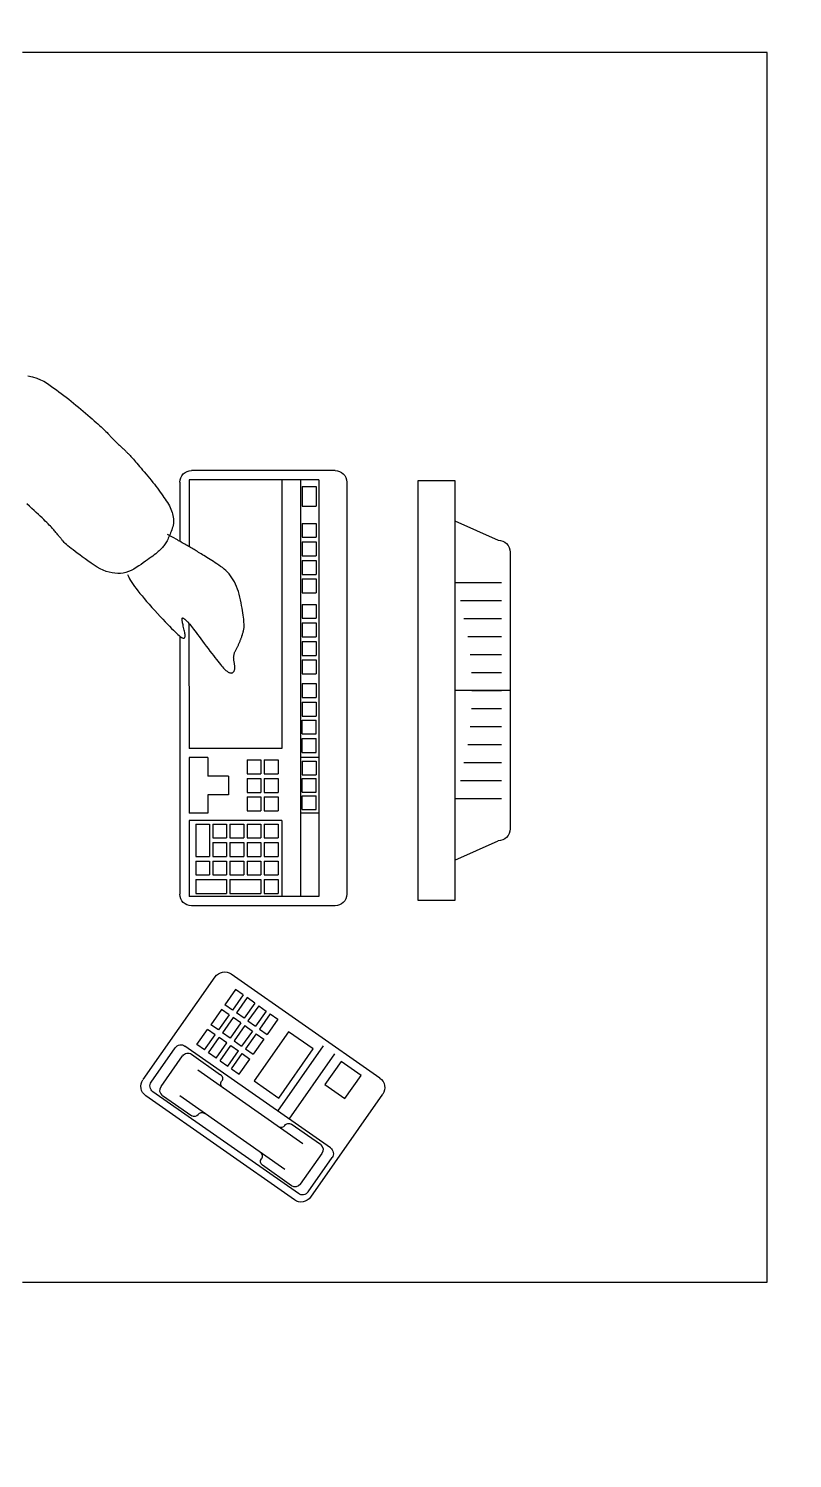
# Model space of a CAD drawing. Header units: metres. Extents: x -598 to 357, y -242 to 574.
# Drawn here: x -314.846 to -314.025, y 411.889 to 413.426 of the extents above; entities that cross this region are included whole.
import ezdxf

# ---------------------------------------------------------------- set-up
doc = ezdxf.new("R2010")
doc.units = ezdxf.units.M
doc.layers.add('Muro Mamspoteria', color=5, linetype='Continuous', lineweight=9)
doc.layers.add('xref_Nivel PB$0$M-muebles', color=1, linetype='Continuous')

# ---------------------------------------------------------------- blocks, each defined once
blk = doc.blocks.new('xref_Nivel PB$0$xref_Nivel PB$0$XREF-NIVEL 3$0$2222')
at = {"layer": 'xref_Nivel PB$0$M-muebles', "linetype": 'Continuous'}
for p, q in [((-2032.6503, -1967.7944), (-2031.3282, -1967.7944)), ((-2032.6503, -1968.5949), (-2032.6503, -1967.7944)), ((-2031.3282, -1967.7944), (-2031.3282, -1968.5949)), ((-2032.1966, -1968.1303), (-2032.1758, -1968.0837)), ((-2031.8653, -1968.0708), (-2032.1629, -1968.0708)), ((-2032.1303, -1968.1298), (-2032.1303, -1968.0799)), ((-2032.1109, -1968.1242), (-2032.1109, -1968.0799)), ((-2032.0916, -1968.1206), (-2032.0915, -1968.0799)), ((-2032.0722, -1968.1163), (-2032.0722, -1968.0799)), ((-2032.0528, -1968.1138), (-2032.0528, -1968.0799)), ((-2032.0335, -1968.1123), (-2032.0335, -1968.0799)), ((-2032.0141, -1968.1119), (-2032.0141, -1968.0799)), ((-2031.9948, -1968.1124), (-2031.9947, -1968.0799)), ((-2031.9754, -1968.1138), (-2031.9754, -1968.0799)), ((-2031.956, -1968.1163), (-2031.956, -1968.0799)), ((-2031.9367, -1968.1206), (-2031.9367, -1968.0799)), ((-2031.9173, -1968.1242), (-2031.9173, -1968.0799)), ((-2031.8979, -1968.1298), (-2031.8979, -1968.0799)), ((-2031.8316, -1968.1303), (-2031.8524, -1968.0837)), ((-2032.5589, -1968.2851), (-2032.4483, -1968.2077)), ((-2032.4309, -1968.2107), (-2032.319, -1968.3705)), ((-2032.4529, -1968.2484), (-2032.4281, -1968.231)), ((-2032.4281, -1968.231), (-2032.413, -1968.2525)), ((-2032.4378, -1968.2699), (-2032.4529, -1968.2484)), ((-2032.413, -1968.2525), (-2032.4378, -1968.2699)), ((-2031.79, -1968.2464), (-2032.2332, -1968.2464)), ((-2032.5533, -1968.2879), (-2032.5164, -1968.2621)), ((-2032.506, -1968.2639), (-2032.3965, -1968.4202)), ((-2032.475, -1968.3082), (-2032.4048, -1968.259)), ((-2032.2457, -1968.2588), (-2032.2457, -1968.4132)), ((-2031.7776, -1968.2588), (-2031.7776, -1968.4132)), ((-2032.545, -1968.2962), (-2032.5119, -1968.2729)), ((-2032.5024, -1968.2746), (-2032.4805, -1968.3059)), ((-2032.4664, -1968.3204), (-2032.3962, -1968.2713)), ((-2032.4524, -1968.3195), (-2032.3995, -1968.2824)), ((-2032.3995, -1968.2824), (-2032.381, -1968.3089)), ((-2031.7875, -1968.2763), (-2032.2357, -1968.2763)), ((-2032.2357, -1968.2763), (-2032.2357, -1968.4157)), ((-2032.1461, -1968.2763), (-2032.1461, -1968.2962)), ((-2032.1422, -1968.2943), (-2032.1422, -1968.2793)), ((-2032.1422, -1968.2793), (-2032.1273, -1968.2793)), ((-2032.1273, -1968.2943), (-2032.1273, -1968.2793)), ((-2032.1235, -1968.2943), (-2032.1235, -1968.2793)), ((-2032.1235, -1968.2793), (-2032.1086, -1968.2793)), ((-2032.1086, -1968.2943), (-2032.1086, -1968.2793)), ((-2032.1049, -1968.2943), (-2032.1049, -1968.2793)), ((-2032.09, -1968.2793), (-2032.1049, -1968.2793)), ((-2032.09, -1968.2943), (-2032.09, -1968.2793)), ((-2032.0863, -1968.2763), (-2032.0863, -1968.2962)), ((-2032.0807, -1968.2793), (-2032.0658, -1968.2793)), ((-2032.0807, -1968.2943), (-2032.0807, -1968.2793)), ((-2032.0658, -1968.2943), (-2032.0658, -1968.2793)), ((-2032.0608, -1968.2793), (-2032.0459, -1968.2793)), ((-2032.0608, -1968.2943), (-2032.0608, -1968.2793)), ((-2032.0459, -1968.2943), (-2032.0459, -1968.2793)), ((-2032.0266, -1968.2793), (-2032.0416, -1968.2793)), ((-2032.0416, -1968.2943), (-2032.0416, -1968.2793)), ((-2032.0266, -1968.2943), (-2032.0266, -1968.2793)), ((-2032.0067, -1968.2793), (-2032.0216, -1968.2793)), ((-2032.0216, -1968.2943), (-2032.0216, -1968.2793)), ((-2032.0067, -1968.2943), (-2032.0067, -1968.2793)), ((-2031.9813, -1968.2793), (-2031.9963, -1968.2793)), ((-2031.9963, -1968.2943), (-2031.9963, -1968.2793)), ((-2031.9813, -1968.2943), (-2031.9813, -1968.2793)), ((-2031.9614, -1968.2793), (-2031.9763, -1968.2793)), ((-2031.9763, -1968.2943), (-2031.9763, -1968.2793)), ((-2031.9614, -1968.2943), (-2031.9614, -1968.2793)), ((-2031.9415, -1968.2793), (-2031.9564, -1968.2793)), ((-2031.9564, -1968.2943), (-2031.9564, -1968.2793)), ((-2031.9415, -1968.2943), (-2031.9415, -1968.2793)), ((-2031.9216, -1968.2793), (-2031.9365, -1968.2793)), ((-2031.9365, -1968.2943), (-2031.9365, -1968.2793)), ((-2031.9216, -1968.2943), (-2031.9216, -1968.2793)), ((-2031.8942, -1968.2793), (-2031.9091, -1968.2793)), ((-2031.9091, -1968.2943), (-2031.9091, -1968.2793)), ((-2031.8942, -1968.2943), (-2031.8942, -1968.2793)), ((-2031.8742, -1968.2793), (-2031.8892, -1968.2793)), ((-2031.8892, -1968.2943), (-2031.8892, -1968.2793)), ((-2031.8742, -1968.2943), (-2031.8742, -1968.2793)), ((-2031.8543, -1968.2793), (-2031.8693, -1968.2793)), ((-2031.8693, -1968.2943), (-2031.8693, -1968.2793)), ((-2031.8543, -1968.2943), (-2031.8543, -1968.2793)), ((-2031.8344, -1968.2793), (-2031.8493, -1968.2793)), ((-2031.8493, -1968.2943), (-2031.8493, -1968.2793)), ((-2031.8344, -1968.2943), (-2031.8344, -1968.2793)), ((-2031.816, -1968.2943), (-2031.816, -1968.2793)), ((-2031.7946, -1968.2793), (-2031.816, -1968.2793)), ((-2031.7946, -1968.2943), (-2031.7946, -1968.2793)), ((-2031.7875, -1968.2763), (-2031.7875, -1968.4157)), ((-2032.5551, -1968.2983), (-2032.4456, -1968.4546)), ((-2032.5016, -1968.2935), (-2032.4224, -1968.4065)), ((-2031.7875, -1968.2962), (-2032.2357, -1968.2962)), ((-2032.1422, -1968.2943), (-2032.1273, -1968.2943)), ((-2032.1235, -1968.2943), (-2032.1086, -1968.2943)), ((-2032.09, -1968.2943), (-2032.1049, -1968.2943)), ((-2032.0807, -1968.2943), (-2032.0658, -1968.2943)), ((-2032.0608, -1968.2943), (-2032.0459, -1968.2943)), ((-2032.0266, -1968.2943), (-2032.0416, -1968.2943)), ((-2032.0067, -1968.2943), (-2032.0216, -1968.2943)), ((-2031.9813, -1968.2943), (-2031.9963, -1968.2943)), ((-2031.9614, -1968.2943), (-2031.9763, -1968.2943)), ((-2031.9415, -1968.2943), (-2031.9564, -1968.2943)), ((-2031.9216, -1968.2943), (-2031.9365, -1968.2943)), ((-2031.8942, -1968.2943), (-2031.9091, -1968.2943)), ((-2031.8742, -1968.2943), (-2031.8892, -1968.2943)), ((-2031.8543, -1968.2943), (-2031.8693, -1968.2943)), ((-2031.8344, -1968.2943), (-2031.8493, -1968.2943)), ((-2031.7946, -1968.2943), (-2031.816, -1968.2943)), ((-2032.5619, -1968.3025), (-2032.4501, -1968.4623)), ((-2032.5467, -1968.3056), (-2032.5247, -1968.3369)), ((-2032.5292, -1968.3128), (-2032.45, -1968.4259)), ((-2032.4817, -1968.3129), (-2032.4818, -1968.313)), ((-2032.381, -1968.3089), (-2032.4339, -1968.3459)), ((-2032.154, -1968.3161), (-2032.2357, -1968.3161)), ((-2032.154, -1968.3161), (-2032.154, -1968.4157)), ((-2031.7875, -1968.3161), (-2032.0764, -1968.3161)), ((-2032.0764, -1968.3161), (-2032.0764, -1968.4157)), ((-2032.4339, -1968.3459), (-2032.4524, -1968.3195)), ((-2032.3676, -1968.3204), (-2032.3839, -1968.3319)), ((-2032.3618, -1968.3286), (-2032.3782, -1968.3401)), ((-2032.3618, -1968.3286), (-2032.3676, -1968.3204)), ((-2032.2175, -1968.3202), (-2032.2324, -1968.3202)), ((-2032.2324, -1968.3352), (-2032.2324, -1968.3202)), ((-2032.2175, -1968.3352), (-2032.2175, -1968.3202)), ((-2032.1976, -1968.3202), (-2032.2125, -1968.3202)), ((-2032.2125, -1968.3352), (-2032.2125, -1968.3202)), ((-2032.1976, -1968.3352), (-2032.1976, -1968.3202)), ((-2032.1776, -1968.3202), (-2032.1926, -1968.3202)), ((-2032.1926, -1968.3352), (-2032.1926, -1968.3202)), ((-2032.1776, -1968.3352), (-2032.1776, -1968.3202)), ((-2032.1577, -1968.3202), (-2032.1727, -1968.3202)), ((-2032.1727, -1968.3352), (-2032.1727, -1968.3202)), ((-2032.1577, -1968.3352), (-2032.1577, -1968.3202)), ((-2032.1286, -1968.3202), (-2032.1436, -1968.3202)), ((-2032.1436, -1968.3352), (-2032.1436, -1968.3202)), ((-2032.1286, -1968.3352), (-2032.1286, -1968.3202)), ((-2032.1237, -1968.3352), (-2032.1237, -1968.3202)), ((-2032.1087, -1968.3202), (-2032.1237, -1968.3202)), ((-2032.1087, -1968.3352), (-2032.1087, -1968.3202)), ((-2032.1037, -1968.3352), (-2032.1037, -1968.3202)), ((-2032.0888, -1968.3202), (-2032.1037, -1968.3202)), ((-2032.0888, -1968.3352), (-2032.0888, -1968.3202)), ((-2032.5178, -1968.3381), (-2032.5177, -1968.338)), ((-2032.389, -1968.3354), (-2032.4053, -1968.3469)), ((-2032.3996, -1968.3551), (-2032.4053, -1968.3469)), ((-2032.3832, -1968.3436), (-2032.3996, -1968.3551)), ((-2032.3832, -1968.3436), (-2032.389, -1968.3354)), ((-2032.3782, -1968.3401), (-2032.3839, -1968.3319)), ((-2032.3589, -1968.3328), (-2032.3752, -1968.3443)), ((-2032.3695, -1968.3525), (-2032.3752, -1968.3443)), ((-2032.3531, -1968.341), (-2032.3695, -1968.3525)), ((-2032.3502, -1968.3453), (-2032.3665, -1968.3567)), ((-2032.3531, -1968.341), (-2032.3589, -1968.3328)), ((-2032.3502, -1968.3453), (-2032.3444, -1968.3534)), ((-2032.2175, -1968.3352), (-2032.2324, -1968.3352)), ((-2032.2175, -1968.3386), (-2032.2324, -1968.3386)), ((-2032.2324, -1968.3719), (-2032.2324, -1968.3386)), ((-2032.2175, -1968.3719), (-2032.2175, -1968.3386)), ((-2032.1976, -1968.3352), (-2032.2125, -1968.3352)), ((-2032.2125, -1968.3535), (-2032.2125, -1968.3386)), ((-2032.1976, -1968.3386), (-2032.2125, -1968.3386)), ((-2032.1976, -1968.3535), (-2032.1976, -1968.3386)), ((-2032.1776, -1968.3352), (-2032.1926, -1968.3352)), ((-2032.1926, -1968.3535), (-2032.1926, -1968.3386)), ((-2032.1776, -1968.3386), (-2032.1926, -1968.3386)), ((-2032.1776, -1968.3535), (-2032.1776, -1968.3386)), ((-2032.1577, -1968.3352), (-2032.1727, -1968.3352)), ((-2032.1727, -1968.3535), (-2032.1727, -1968.3386)), ((-2032.1577, -1968.3386), (-2032.1727, -1968.3386)), ((-2032.1577, -1968.3535), (-2032.1577, -1968.3386)), ((-2032.1286, -1968.3352), (-2032.1436, -1968.3352)), ((-2032.1286, -1968.3386), (-2032.1436, -1968.3386)), ((-2032.1436, -1968.3535), (-2032.1436, -1968.3386)), ((-2032.1286, -1968.3535), (-2032.1286, -1968.3386)), ((-2032.1087, -1968.3352), (-2032.1237, -1968.3352)), ((-2032.1237, -1968.3535), (-2032.1237, -1968.3386)), ((-2032.1087, -1968.3386), (-2032.1237, -1968.3386)), ((-2032.1087, -1968.3535), (-2032.1087, -1968.3386)), ((-2032.0888, -1968.3352), (-2032.1037, -1968.3352)), ((-2032.0888, -1968.3386), (-2032.1037, -1968.3386)), ((-2032.1037, -1968.3535), (-2032.1037, -1968.3386)), ((-2032.0888, -1968.3535), (-2032.0888, -1968.3386)), ((-2032.4268, -1968.3619), (-2032.4104, -1968.3504)), ((-2032.421, -1968.3701), (-2032.4268, -1968.3619)), ((-2032.421, -1968.3701), (-2032.4046, -1968.3586)), ((-2032.4046, -1968.3586), (-2032.4104, -1968.3504)), ((-2032.3803, -1968.3478), (-2032.3966, -1968.3593)), ((-2032.3909, -1968.3675), (-2032.3966, -1968.3593)), ((-2032.3745, -1968.356), (-2032.3909, -1968.3675)), ((-2032.3716, -1968.3603), (-2032.3879, -1968.3717)), ((-2032.3745, -1968.356), (-2032.3803, -1968.3478)), ((-2032.3716, -1968.3603), (-2032.3658, -1968.3684)), ((-2032.3665, -1968.3567), (-2032.3608, -1968.3649)), ((-2032.3444, -1968.3534), (-2032.3608, -1968.3649)), ((-2032.3415, -1968.3577), (-2032.3578, -1968.3692)), ((-2032.3415, -1968.3577), (-2032.3357, -1968.3659)), ((-2032.1976, -1968.3535), (-2032.2125, -1968.3535)), ((-2032.1976, -1968.357), (-2032.2125, -1968.357)), ((-2032.2125, -1968.3719), (-2032.2125, -1968.357)), ((-2032.1976, -1968.3719), (-2032.1976, -1968.357)), ((-2032.1776, -1968.3535), (-2032.1926, -1968.3535)), ((-2032.1776, -1968.357), (-2032.1926, -1968.357)), ((-2032.1926, -1968.3719), (-2032.1926, -1968.357)), ((-2032.1776, -1968.3719), (-2032.1776, -1968.357)), ((-2032.1577, -1968.3535), (-2032.1727, -1968.3535)), ((-2032.1577, -1968.357), (-2032.1727, -1968.357)), ((-2032.1727, -1968.3719), (-2032.1727, -1968.357)), ((-2032.1577, -1968.3719), (-2032.1577, -1968.357)), ((-2032.1286, -1968.3535), (-2032.1436, -1968.3535)), ((-2032.1087, -1968.3535), (-2032.1237, -1968.3535)), ((-2032.0888, -1968.3535), (-2032.1037, -1968.3535)), ((-2031.9646, -1968.3625), (-2031.9639, -1968.3622)), ((-2031.9639, -1968.3622), (-2031.9633, -1968.3619)), ((-2031.9633, -1968.3619), (-2031.9626, -1968.3616)), ((-2031.9626, -1968.3616), (-2031.9619, -1968.3613)), ((-2031.9619, -1968.3613), (-2031.9612, -1968.361)), ((-2031.9612, -1968.361), (-2031.9605, -1968.3608)), ((-2031.9605, -1968.3608), (-2031.9598, -1968.3605)), ((-2031.9598, -1968.3605), (-2031.9591, -1968.3602)), ((-2031.9591, -1968.3602), (-2031.9584, -1968.36)), ((-2031.9584, -1968.36), (-2031.9577, -1968.3597)), ((-2031.9577, -1968.3597), (-2031.957, -1968.3595)), ((-2031.957, -1968.3595), (-2031.9563, -1968.3592)), ((-2031.9563, -1968.3592), (-2031.9555, -1968.359)), ((-2031.9555, -1968.359), (-2031.9548, -1968.3587)), ((-2031.9548, -1968.3587), (-2031.954, -1968.3585)), ((-2031.954, -1968.3585), (-2031.9533, -1968.3583)), ((-2031.9533, -1968.3583), (-2031.9525, -1968.358)), ((-2031.9525, -1968.358), (-2031.9517, -1968.3578)), ((-2031.9517, -1968.3578), (-2031.9509, -1968.3576)), ((-2031.9509, -1968.3576), (-2031.9501, -1968.3574)), ((-2031.9501, -1968.3574), (-2031.9493, -1968.3572)), ((-2031.9493, -1968.3572), (-2031.9485, -1968.357)), ((-2031.9485, -1968.357), (-2031.9476, -1968.3568)), ((-2031.9476, -1968.3568), (-2031.9466, -1968.3567)), ((-2031.9466, -1968.3567), (-2031.9454, -1968.3567)), ((-2031.9454, -1968.3567), (-2031.9441, -1968.3566)), ((-2031.9441, -1968.3566), (-2031.9426, -1968.3567)), ((-2031.9426, -1968.3567), (-2031.941, -1968.3568)), ((-2031.941, -1968.3568), (-2031.9392, -1968.3569)), ((-2031.9392, -1968.3569), (-2031.9373, -1968.3571)), ((-2031.9373, -1968.3571), (-2031.9353, -1968.3574)), ((-2031.9353, -1968.3574), (-2031.9331, -1968.3576)), ((-2031.9331, -1968.3576), (-2031.9307, -1968.358)), ((-2031.9307, -1968.358), (-2031.9282, -1968.3584)), ((-2031.9282, -1968.3584), (-2031.9256, -1968.3589)), ((-2031.9256, -1968.3589), (-2031.9228, -1968.3594)), ((-2031.9228, -1968.3594), (-2031.9198, -1968.3599)), ((-2031.9198, -1968.3599), (-2031.9167, -1968.3605)), ((-2031.9167, -1968.3605), (-2031.9136, -1968.3612)), ((-2031.9136, -1968.3612), (-2031.9106, -1968.362)), ((-2031.9106, -1968.362), (-2031.9078, -1968.3628)), ((-2032.4181, -1968.3743), (-2032.4017, -1968.3628)), ((-2032.4123, -1968.3825), (-2032.4181, -1968.3743)), ((-2032.4123, -1968.3825), (-2032.3959, -1968.371)), ((-2032.4094, -1968.3867), (-2032.393, -1968.3753)), ((-2032.3959, -1968.371), (-2032.4017, -1968.3628)), ((-2032.393, -1968.3753), (-2032.3872, -1968.3834)), ((-2032.3879, -1968.3717), (-2032.3822, -1968.3799)), ((-2032.3658, -1968.3684), (-2032.3822, -1968.3799)), ((-2032.3629, -1968.3727), (-2032.3792, -1968.3842)), ((-2032.3629, -1968.3727), (-2032.3571, -1968.3809)), ((-2032.3578, -1968.3692), (-2032.3521, -1968.3773)), ((-2032.3357, -1968.3659), (-2032.3521, -1968.3773)), ((-2032.2175, -1968.3719), (-2032.2324, -1968.3719)), ((-2032.2175, -1968.3754), (-2032.2324, -1968.3754)), ((-2032.2324, -1968.4087), (-2032.2324, -1968.3754)), ((-2032.2175, -1968.4087), (-2032.2175, -1968.3754)), ((-2032.1976, -1968.3719), (-2032.2125, -1968.3719)), ((-2032.1976, -1968.3754), (-2032.2125, -1968.3754)), ((-2032.2125, -1968.3903), (-2032.2125, -1968.3754)), ((-2032.1976, -1968.3903), (-2032.1976, -1968.3754)), ((-2032.1776, -1968.3719), (-2032.1926, -1968.3719)), ((-2032.1776, -1968.3754), (-2032.1926, -1968.3754)), ((-2032.1926, -1968.3903), (-2032.1926, -1968.3754)), ((-2032.1776, -1968.3903), (-2032.1776, -1968.3754)), ((-2032.1577, -1968.3719), (-2032.1727, -1968.3719)), ((-2032.1577, -1968.3754), (-2032.1727, -1968.3754)), ((-2032.1727, -1968.3903), (-2032.1727, -1968.3754)), ((-2032.1577, -1968.3903), (-2032.1577, -1968.3754)), ((-2032.1262, -1968.3733), (-2032.1262, -1968.3958)), ((-2032.1062, -1968.3733), (-2032.1262, -1968.3733)), ((-2032.1062, -1968.3733), (-2032.1062, -1968.3958)), ((-2031.9953, -1968.3706), (-2031.9952, -1968.3702)), ((-2031.9952, -1968.3711), (-2031.9953, -1968.3706)), ((-2031.9952, -1968.3697), (-2031.995, -1968.3693)), ((-2031.9952, -1968.3702), (-2031.9952, -1968.3697)), ((-2031.9951, -1968.3715), (-2031.9952, -1968.3711)), ((-2031.995, -1968.372), (-2031.9951, -1968.3715)), ((-2031.995, -1968.3693), (-2031.9949, -1968.369)), ((-2031.9948, -1968.3726), (-2031.995, -1968.372)), ((-2031.9949, -1968.369), (-2031.9946, -1968.3686)), ((-2031.9946, -1968.3731), (-2031.9948, -1968.3726)), ((-2031.9946, -1968.3686), (-2031.9944, -1968.3683)), ((-2031.9943, -1968.3737), (-2031.9946, -1968.3731)), ((-2031.9944, -1968.3683), (-2031.994, -1968.368)), ((-2031.9939, -1968.3742), (-2031.9943, -1968.3737)), ((-2031.994, -1968.368), (-2031.9937, -1968.3677)), ((-2031.9935, -1968.3749), (-2031.9939, -1968.3742)), ((-2031.9937, -1968.3677), (-2031.9932, -1968.3674)), ((-2031.9931, -1968.3755), (-2031.9935, -1968.3749)), ((-2031.9932, -1968.3674), (-2031.9928, -1968.3672)), ((-2031.9925, -1968.3762), (-2031.9931, -1968.3755)), ((-2031.9928, -1968.3672), (-2031.9923, -1968.367)), ((-2031.9918, -1968.3769), (-2031.9925, -1968.3762)), ((-2031.9923, -1968.367), (-2031.9918, -1968.3669)), ((-2031.9918, -1968.3669), (-2031.9913, -1968.3667)), ((-2031.991, -1968.3778), (-2031.9918, -1968.3769)), ((-2031.9913, -1968.3667), (-2031.9907, -1968.3666)), ((-2031.99, -1968.3788), (-2031.991, -1968.3778)), ((-2031.9907, -1968.3666), (-2031.9901, -1968.3666)), ((-2031.9901, -1968.3666), (-2031.9894, -1968.3666)), ((-2031.9894, -1968.3666), (-2031.9887, -1968.3666)), ((-2031.9887, -1968.3666), (-2031.988, -1968.3666)), ((-2031.988, -1968.3666), (-2031.9873, -1968.3667)), ((-2031.9873, -1968.3667), (-2031.9865, -1968.3668)), ((-2031.9865, -1968.3668), (-2031.9856, -1968.3669)), ((-2031.9856, -1968.3669), (-2031.9848, -1968.3671)), ((-2031.9848, -1968.3671), (-2031.9839, -1968.3672)), ((-2031.9839, -1968.3672), (-2031.983, -1968.3674)), ((-2031.983, -1968.3674), (-2031.9821, -1968.3676)), ((-2031.9821, -1968.3676), (-2031.9812, -1968.3677)), ((-2031.9812, -1968.3677), (-2031.9804, -1968.3678)), ((-2031.9804, -1968.3678), (-2031.9795, -1968.3678)), ((-2031.9795, -1968.3678), (-2031.9787, -1968.3679)), ((-2031.9787, -1968.3679), (-2031.9779, -1968.3678)), ((-2031.9779, -1968.3678), (-2031.9771, -1968.3678)), ((-2031.9771, -1968.3678), (-2031.9763, -1968.3677)), ((-2031.9763, -1968.3677), (-2031.9756, -1968.3675)), ((-2031.9756, -1968.3675), (-2031.9748, -1968.3674)), ((-2031.9748, -1968.3674), (-2031.9741, -1968.3671)), ((-2031.9741, -1968.3671), (-2031.9734, -1968.3669)), ((-2031.9734, -1968.3669), (-2031.9727, -1968.3666)), ((-2031.9727, -1968.3666), (-2031.972, -1968.3663)), ((-2031.972, -1968.3663), (-2031.9713, -1968.3659)), ((-2031.9713, -1968.3659), (-2031.9706, -1968.3656)), ((-2031.9706, -1968.3656), (-2031.97, -1968.3652)), ((-2031.97, -1968.3652), (-2031.9693, -1968.3648)), ((-2031.9693, -1968.3648), (-2031.9686, -1968.3645)), ((-2031.9686, -1968.3645), (-2031.968, -1968.3641)), ((-2031.968, -1968.3641), (-2031.9673, -1968.3638)), ((-2031.9673, -1968.3638), (-2031.9666, -1968.3635)), ((-2031.9666, -1968.3635), (-2031.966, -1968.3631)), ((-2031.966, -1968.3631), (-2031.9653, -1968.3628)), ((-2031.9653, -1968.3628), (-2031.9646, -1968.3625)), ((-2031.9078, -1968.3628), (-2031.905, -1968.3638)), ((-2031.905, -1968.3638), (-2031.9023, -1968.3648)), ((-2031.9023, -1968.3648), (-2031.8998, -1968.3659)), ((-2031.8998, -1968.3659), (-2031.8974, -1968.3671)), ((-2031.8974, -1968.3671), (-2031.8951, -1968.3684)), ((-2031.8951, -1968.3684), (-2031.8929, -1968.3698)), ((-2031.8929, -1968.3698), (-2031.8908, -1968.3713)), ((-2031.8908, -1968.3713), (-2031.8888, -1968.3728)), ((-2031.8888, -1968.3728), (-2031.8869, -1968.3745)), ((-2031.8869, -1968.3745), (-2031.8852, -1968.3762)), ((-2031.8852, -1968.3762), (-2031.8836, -1968.378)), ((-2032.4342, -1968.3807), (-2032.4343, -1968.3808)), ((-2032.4326, -1968.4653), (-2032.3221, -1968.3879)), ((-2032.4053, -1968.4133), (-2032.4273, -1968.3819)), ((-2032.4094, -1968.3867), (-2032.4036, -1968.3949)), ((-2032.4036, -1968.3949), (-2032.3872, -1968.3834)), ((-2032.4007, -1968.3991), (-2032.3843, -1968.3877)), ((-2032.3843, -1968.3877), (-2032.3785, -1968.3959)), ((-2032.3792, -1968.3842), (-2032.3735, -1968.3923)), ((-2032.3571, -1968.3809), (-2032.3735, -1968.3923)), ((-2032.1976, -1968.3903), (-2032.2125, -1968.3903)), ((-2032.1776, -1968.3903), (-2032.1926, -1968.3903)), ((-2032.1577, -1968.3903), (-2032.1727, -1968.3903)), ((-2031.9888, -1968.3798), (-2031.99, -1968.3788)), ((-2031.9875, -1968.381), (-2031.9888, -1968.3798)), ((-2031.9861, -1968.3822), (-2031.9875, -1968.381)), ((-2031.9845, -1968.3835), (-2031.9861, -1968.3822)), ((-2031.9827, -1968.3849), (-2031.9845, -1968.3835)), ((-2031.9808, -1968.3864), (-2031.9827, -1968.3849)), ((-2031.9788, -1968.388), (-2031.9808, -1968.3864)), ((-2031.9766, -1968.3897), (-2031.9788, -1968.388)), ((-2031.9742, -1968.3915), (-2031.9766, -1968.3897)), ((-2031.9717, -1968.3934), (-2031.9742, -1968.3915)), ((-2031.8836, -1968.378), (-2031.882, -1968.3799)), ((-2031.882, -1968.3799), (-2031.8806, -1968.3819)), ((-2031.8806, -1968.3819), (-2031.8793, -1968.3839)), ((-2031.8793, -1968.3839), (-2031.878, -1968.3859)), ((-2031.878, -1968.3859), (-2031.8768, -1968.3878)), ((-2031.8768, -1968.3878), (-2031.8755, -1968.3897)), ((-2031.8755, -1968.3897), (-2031.8744, -1968.3915)), ((-2031.8744, -1968.3915), (-2031.8732, -1968.3932)), ((-2032.4703, -1968.4059), (-2032.4701, -1968.4059)), ((-2032.4007, -1968.3991), (-2032.3949, -1968.4073)), ((-2032.3949, -1968.4073), (-2032.3785, -1968.3959)), ((-2032.1976, -1968.3938), (-2032.2125, -1968.3938)), ((-2032.2125, -1968.4087), (-2032.2125, -1968.3938)), ((-2032.1976, -1968.4087), (-2032.1976, -1968.3938)), ((-2032.1577, -1968.3938), (-2032.1926, -1968.3938)), ((-2032.1926, -1968.4087), (-2032.1926, -1968.3938)), ((-2032.1577, -1968.4087), (-2032.1577, -1968.3938)), ((-2032.1461, -1968.3958), (-2032.1461, -1968.4157)), ((-2032.1262, -1968.3958), (-2032.1461, -1968.3958)), ((-2032.0863, -1968.3958), (-2032.1062, -1968.3958)), ((-2032.0863, -1968.3958), (-2032.0863, -1968.4157)), ((-2031.9691, -1968.3953), (-2031.9717, -1968.3934)), ((-2031.9663, -1968.3974), (-2031.9691, -1968.3953)), ((-2031.9635, -1968.3995), (-2031.9663, -1968.3974)), ((-2031.9609, -1968.4014), (-2031.9635, -1968.3995)), ((-2031.9584, -1968.4032), (-2031.9609, -1968.4014)), ((-2031.956, -1968.405), (-2031.9584, -1968.4032)), ((-2031.9539, -1968.4066), (-2031.956, -1968.405)), ((-2031.9518, -1968.4081), (-2031.9539, -1968.4066)), ((-2031.95, -1968.4096), (-2031.9518, -1968.4081)), ((-2031.8732, -1968.3932), (-2031.8721, -1968.3949)), ((-2031.8721, -1968.3949), (-2031.8711, -1968.3966)), ((-2031.8711, -1968.3966), (-2031.8701, -1968.3982)), ((-2031.8701, -1968.3982), (-2031.8691, -1968.3998)), ((-2031.8691, -1968.3998), (-2031.8681, -1968.4013)), ((-2031.8681, -1968.4013), (-2031.8672, -1968.4027)), ((-2031.8672, -1968.4027), (-2031.8664, -1968.4041)), ((-2031.8664, -1968.4041), (-2031.8656, -1968.4055)), ((-2031.8656, -1968.4055), (-2031.8648, -1968.4068)), ((-2031.8648, -1968.4068), (-2031.864, -1968.408)), ((-2031.864, -1968.408), (-2031.8633, -1968.4092)), ((-2032.4495, -1968.4442), (-2032.4715, -1968.4129)), ((-2032.4401, -1968.4459), (-2032.407, -1968.4227)), ((-2032.154, -1968.4157), (-2032.2357, -1968.4157)), ((-2032.2175, -1968.4087), (-2032.2324, -1968.4087)), ((-2032.1976, -1968.4087), (-2032.2125, -1968.4087)), ((-2032.1577, -1968.4087), (-2032.1926, -1968.4087)), ((-2032.0863, -1968.4157), (-2032.1461, -1968.4157)), ((-2031.9419, -1968.4159), (-2032.0764, -1968.4157)), ((-2031.9579, -1968.4213), (-2031.9577, -1968.421)), ((-2031.9579, -1968.4218), (-2031.9579, -1968.4213)), ((-2031.9578, -1968.4223), (-2031.9579, -1968.4218)), ((-2031.9576, -1968.4228), (-2031.9578, -1968.4223)), ((-2031.9577, -1968.421), (-2031.9575, -1968.4207)), ((-2031.9573, -1968.4235), (-2031.9576, -1968.4228)), ((-2031.9575, -1968.4207), (-2031.9571, -1968.4204)), ((-2031.9567, -1968.4243), (-2031.9573, -1968.4235)), ((-2031.9571, -1968.4204), (-2031.9567, -1968.4202)), ((-2031.9567, -1968.4202), (-2031.9561, -1968.4201)), ((-2031.9561, -1968.4201), (-2031.9554, -1968.42)), ((-2031.9554, -1968.42), (-2031.9547, -1968.42)), ((-2031.9547, -1968.42), (-2031.9538, -1968.4201)), ((-2031.9538, -1968.4201), (-2031.9528, -1968.4202)), ((-2031.9528, -1968.4202), (-2031.9516, -1968.4204)), ((-2031.9516, -1968.4204), (-2031.9504, -1968.4206)), ((-2031.9504, -1968.4206), (-2031.9491, -1968.4209)), ((-2031.9482, -1968.4109), (-2031.95, -1968.4096)), ((-2031.9491, -1968.4209), (-2031.9477, -1968.4213)), ((-2031.9467, -1968.4121), (-2031.9482, -1968.4109)), ((-2031.9477, -1968.4213), (-2031.9462, -1968.4217)), ((-2031.9452, -1968.4132), (-2031.9467, -1968.4121)), ((-2031.9462, -1968.4217), (-2031.9449, -1968.422)), ((-2031.944, -1968.4142), (-2031.9452, -1968.4132)), ((-2031.9449, -1968.422), (-2031.9436, -1968.4223)), ((-2031.9429, -1968.4151), (-2031.944, -1968.4142)), ((-2031.9436, -1968.4223), (-2031.9425, -1968.4226)), ((-2031.9419, -1968.4159), (-2031.9429, -1968.4151)), ((-2031.9425, -1968.4226), (-2031.9414, -1968.4228)), ((-2031.9411, -1968.4166), (-2031.9419, -1968.4159)), ((-2031.9414, -1968.4228), (-2031.9404, -1968.423)), ((-2031.9404, -1968.4172), (-2031.9411, -1968.4166)), ((-2031.9399, -1968.4177), (-2031.9404, -1968.4172)), ((-2031.9404, -1968.423), (-2031.9396, -1968.4231)), ((-2031.9395, -1968.4181), (-2031.9399, -1968.4177)), ((-2031.9396, -1968.4231), (-2031.9388, -1968.4232)), ((-2031.9391, -1968.4185), (-2031.9395, -1968.4181)), ((-2031.9387, -1968.4189), (-2031.9391, -1968.4185)), ((-2031.9388, -1968.4232), (-2031.9381, -1968.4233)), ((-2031.9384, -1968.4193), (-2031.9387, -1968.4189)), ((-2031.9381, -1968.4197), (-2031.9384, -1968.4193)), ((-2031.9378, -1968.42), (-2031.9381, -1968.4197)), ((-2031.9381, -1968.4233), (-2031.9376, -1968.4233)), ((-2031.9375, -1968.4204), (-2031.9378, -1968.42)), ((-2031.9376, -1968.4233), (-2031.9371, -1968.4233)), ((-2031.9373, -1968.4207), (-2031.9375, -1968.4204)), ((-2031.937, -1968.421), (-2031.9373, -1968.4207)), ((-2031.9371, -1968.4233), (-2031.9367, -1968.4233)), ((-2031.9368, -1968.4213), (-2031.937, -1968.421)), ((-2031.9367, -1968.4216), (-2031.9368, -1968.4213)), ((-2031.9365, -1968.4219), (-2031.9367, -1968.4216)), ((-2031.9367, -1968.4233), (-2031.9364, -1968.4232)), ((-2031.9364, -1968.4221), (-2031.9365, -1968.4219)), ((-2031.9363, -1968.4224), (-2031.9364, -1968.4221)), ((-2031.9364, -1968.4232), (-2031.9362, -1968.4231)), ((-2031.9362, -1968.4226), (-2031.9363, -1968.4224)), ((-2031.9361, -1968.4228), (-2031.9362, -1968.4226)), ((-2031.9362, -1968.4231), (-2031.9361, -1968.423)), ((-2031.9361, -1968.423), (-2031.9361, -1968.4228)), ((-2031.8633, -1968.4092), (-2031.8626, -1968.4105)), ((-2031.8626, -1968.4105), (-2031.8618, -1968.4117)), ((-2031.8618, -1968.4117), (-2031.8611, -1968.4129)), ((-2031.8611, -1968.4129), (-2031.8604, -1968.4142)), ((-2031.8604, -1968.4142), (-2031.8597, -1968.4155)), ((-2031.8597, -1968.4155), (-2031.8589, -1968.4167)), ((-2031.7875, -1968.4157), (-2031.8595, -1968.4157)), ((-2031.8589, -1968.4167), (-2031.8582, -1968.418)), ((-2031.8582, -1968.418), (-2031.8574, -1968.4193)), ((-2031.8574, -1968.4193), (-2031.8567, -1968.4205)), ((-2031.8567, -1968.4205), (-2031.856, -1968.4218)), ((-2031.856, -1968.4218), (-2031.8552, -1968.4231)), ((-2031.8552, -1968.4231), (-2031.8545, -1968.4244)), ((-2032.4352, -1968.4565), (-2032.3983, -1968.4307)), ((-2031.9556, -1968.4257), (-2032.2332, -1968.4257)), ((-2031.956, -1968.4253), (-2031.9567, -1968.4243)), ((-2031.955, -1968.4264), (-2031.956, -1968.4253)), ((-2031.9539, -1968.4277), (-2031.955, -1968.4264)), ((-2031.9525, -1968.4292), (-2031.9539, -1968.4277)), ((-2031.951, -1968.4308), (-2031.9525, -1968.4292)), ((-2031.9492, -1968.4326), (-2031.951, -1968.4308)), ((-2031.9473, -1968.4346), (-2031.9492, -1968.4326)), ((-2031.9451, -1968.4367), (-2031.9473, -1968.4346)), ((-2031.9428, -1968.4389), (-2031.9451, -1968.4367)), ((-2031.9402, -1968.4414), (-2031.9428, -1968.4389)), ((-2031.8545, -1968.4244), (-2031.8537, -1968.4257)), ((-2031.79, -1968.4257), (-2031.8538, -1968.4257)), ((-2031.8537, -1968.4257), (-2031.853, -1968.4271)), ((-2031.853, -1968.4271), (-2031.8522, -1968.4284)), ((-2031.8517, -1968.4388), (-2031.853, -1968.4395)), ((-2031.8522, -1968.4284), (-2031.8462, -1968.439)), ((-2031.8504, -1968.4382), (-2031.8517, -1968.4388)), ((-2031.849, -1968.4375), (-2031.8504, -1968.4382)), ((-2031.8476, -1968.4369), (-2031.849, -1968.4375)), ((-2031.8461, -1968.4362), (-2031.8476, -1968.4369)), ((-2031.8446, -1968.4356), (-2031.8461, -1968.4362)), ((-2031.843, -1968.435), (-2031.8446, -1968.4356)), ((-2031.8413, -1968.4343), (-2031.843, -1968.435)), ((-2031.8397, -1968.4338), (-2031.8413, -1968.4343)), ((-2031.838, -1968.4333), (-2031.8397, -1968.4338)), ((-2031.8363, -1968.433), (-2031.838, -1968.4333)), ((-2031.8346, -1968.4327), (-2031.8363, -1968.433)), ((-2031.8329, -1968.4326), (-2031.8346, -1968.4327)), ((-2031.8312, -1968.4325), (-2031.8329, -1968.4326)), ((-2031.8295, -1968.4326), (-2031.8312, -1968.4325)), ((-2031.8277, -1968.4328), (-2031.8295, -1968.4326)), ((-2031.826, -1968.4331), (-2031.8277, -1968.4328)), ((-2031.8243, -1968.4335), (-2031.826, -1968.4331)), ((-2031.8226, -1968.434), (-2031.8243, -1968.4335)), ((-2031.8208, -1968.4346), (-2031.8226, -1968.434)), ((-2031.8191, -1968.4353), (-2031.8208, -1968.4346)), ((-2031.8173, -1968.4361), (-2031.8191, -1968.4353)), ((-2031.8156, -1968.437), (-2031.8173, -1968.4361)), ((-2031.8138, -1968.438), (-2031.8156, -1968.437)), ((-2031.812, -1968.4391), (-2031.8138, -1968.438)), ((-2031.8102, -1968.4403), (-2031.812, -1968.4391)), ((-2031.9375, -1968.4439), (-2031.9402, -1968.4414)), ((-2031.9345, -1968.4467), (-2031.9375, -1968.4439)), ((-2031.9314, -1968.4496), (-2031.9345, -1968.4467)), ((-2031.9281, -1968.4527), (-2031.9314, -1968.4496)), ((-2031.9247, -1968.4557), (-2031.9281, -1968.4527)), ((-2031.8682, -1968.4532), (-2031.8695, -1968.4549)), ((-2031.867, -1968.4517), (-2031.8682, -1968.4532)), ((-2031.8659, -1968.4503), (-2031.867, -1968.4517)), ((-2031.8648, -1968.449), (-2031.8659, -1968.4503)), ((-2031.8638, -1968.4479), (-2031.8648, -1968.449)), ((-2031.8628, -1968.4468), (-2031.8638, -1968.4479)), ((-2031.8619, -1968.4459), (-2031.8628, -1968.4468)), ((-2031.8611, -1968.4451), (-2031.8619, -1968.4459)), ((-2031.8603, -1968.4444), (-2031.8611, -1968.4451)), ((-2031.8594, -1968.4437), (-2031.8603, -1968.4444)), ((-2031.8585, -1968.443), (-2031.8594, -1968.4437)), ((-2031.8575, -1968.4423), (-2031.8585, -1968.443)), ((-2031.8564, -1968.4416), (-2031.8575, -1968.4423)), ((-2031.8554, -1968.4409), (-2031.8564, -1968.4416)), ((-2031.8542, -1968.4402), (-2031.8554, -1968.4409)), ((-2031.853, -1968.4395), (-2031.8542, -1968.4402)), ((-2031.8084, -1968.4415), (-2031.8102, -1968.4403)), ((-2031.8065, -1968.4428), (-2031.8084, -1968.4415)), ((-2031.8046, -1968.4441), (-2031.8065, -1968.4428)), ((-2031.8026, -1968.4454), (-2031.8046, -1968.4441)), ((-2031.8007, -1968.4469), (-2031.8026, -1968.4454)), ((-2031.7986, -1968.4483), (-2031.8007, -1968.4469)), ((-2031.7966, -1968.4499), (-2031.7986, -1968.4483)), ((-2031.7945, -1968.4514), (-2031.7966, -1968.4499)), ((-2031.7924, -1968.4531), (-2031.7945, -1968.4514)), ((-2031.7903, -1968.4548), (-2031.7924, -1968.4531)), ((-2031.9214, -1968.4586), (-2031.9247, -1968.4557)), ((-2031.9183, -1968.4614), (-2031.9214, -1968.4586)), ((-2031.9153, -1968.4639), (-2031.9183, -1968.4614)), ((-2031.9124, -1968.4663), (-2031.9153, -1968.4639)), ((-2031.9097, -1968.4686), (-2031.9124, -1968.4663)), ((-2031.9071, -1968.4707), (-2031.9097, -1968.4686)), ((-2031.8802, -1968.4699), (-2031.882, -1968.4725)), ((-2031.8785, -1968.4674), (-2031.8802, -1968.4699)), ((-2031.8768, -1968.465), (-2031.8785, -1968.4674)), ((-2031.8752, -1968.4627), (-2031.8768, -1968.465)), ((-2031.8737, -1968.4606), (-2031.8752, -1968.4627)), ((-2031.8722, -1968.4586), (-2031.8737, -1968.4606)), ((-2031.8708, -1968.4567), (-2031.8722, -1968.4586)), ((-2031.8695, -1968.4549), (-2031.8708, -1968.4567)), ((-2031.7881, -1968.4565), (-2031.7903, -1968.4548)), ((-2031.7859, -1968.4583), (-2031.7881, -1968.4565)), ((-2031.7836, -1968.4601), (-2031.7859, -1968.4583)), ((-2031.7814, -1968.462), (-2031.7836, -1968.4601)), ((-2031.7791, -1968.4639), (-2031.7814, -1968.462)), ((-2031.777, -1968.4657), (-2031.7791, -1968.4639)), ((-2031.775, -1968.4674), (-2031.777, -1968.4657)), ((-2031.7731, -1968.469), (-2031.775, -1968.4674)), ((-2031.7714, -1968.4705), (-2031.7731, -1968.469)), ((-2031.9046, -1968.4726), (-2031.9071, -1968.4707)), ((-2031.9022, -1968.4743), (-2031.9046, -1968.4726)), ((-2031.9, -1968.4759), (-2031.9022, -1968.4743)), ((-2031.8978, -1968.4773), (-2031.9, -1968.4759)), ((-2031.8959, -1968.4786), (-2031.8978, -1968.4773)), ((-2031.894, -1968.4797), (-2031.8959, -1968.4786)), ((-2031.8923, -1968.4806), (-2031.894, -1968.4797)), ((-2031.8907, -1968.4814), (-2031.8923, -1968.4806)), ((-2031.8892, -1968.482), (-2031.8907, -1968.4814)), ((-2031.8872, -1968.4836), (-2031.8878, -1968.4865)), ((-2031.8863, -1968.4808), (-2031.8872, -1968.4836)), ((-2031.8851, -1968.478), (-2031.8863, -1968.4808)), ((-2031.8837, -1968.4752), (-2031.8851, -1968.478)), ((-2031.882, -1968.4725), (-2031.8837, -1968.4752)), ((-2031.7697, -1968.4719), (-2031.7714, -1968.4705)), ((-2031.7682, -1968.4732), (-2031.7697, -1968.4719)), ((-2031.7668, -1968.4744), (-2031.7682, -1968.4732)), ((-2031.7655, -1968.4755), (-2031.7668, -1968.4744)), ((-2031.7643, -1968.4766), (-2031.7655, -1968.4755)), ((-2031.7632, -1968.4775), (-2031.7643, -1968.4766)), ((-2031.7623, -1968.4784), (-2031.7632, -1968.4775)), ((-2031.7614, -1968.4791), (-2031.7623, -1968.4784)), ((-2031.7607, -1968.4798), (-2031.7614, -1968.4791)), ((-2031.7601, -1968.4804), (-2031.7607, -1968.4798)), ((-2031.7596, -1968.4809), (-2031.7601, -1968.4804)), ((-2031.7592, -1968.4813), (-2031.7596, -1968.4809)), ((-2031.7588, -1968.4818), (-2031.7592, -1968.4813)), ((-2031.7583, -1968.4823), (-2031.7588, -1968.4818)), ((-2031.7578, -1968.4828), (-2031.7583, -1968.4823)), ((-2031.7573, -1968.4833), (-2031.7578, -1968.4828)), ((-2031.7567, -1968.4839), (-2031.7573, -1968.4833)), ((-2031.7562, -1968.4844), (-2031.7567, -1968.4839)), ((-2031.7556, -1968.485), (-2031.7562, -1968.4844)), ((-2031.755, -1968.4857), (-2031.7556, -1968.485)), ((-2031.8882, -1968.4895), (-2031.8883, -1968.4925)), ((-2031.8883, -1968.4925), (-2031.8881, -1968.4955)), ((-2031.8878, -1968.4865), (-2031.8882, -1968.4895)), ((-2031.8881, -1968.4955), (-2031.8876, -1968.4985)), ((-2031.8876, -1968.4985), (-2031.8869, -1968.5016)), ((-2031.7544, -1968.4863), (-2031.755, -1968.4857)), ((-2031.7538, -1968.487), (-2031.7544, -1968.4863)), ((-2031.7532, -1968.4877), (-2031.7538, -1968.487)), ((-2031.7525, -1968.4884), (-2031.7532, -1968.4877)), ((-2031.7518, -1968.4891), (-2031.7525, -1968.4884)), ((-2031.7511, -1968.4899), (-2031.7518, -1968.4891)), ((-2031.7504, -1968.4907), (-2031.7511, -1968.4899)), ((-2031.7497, -1968.4915), (-2031.7504, -1968.4907)), ((-2031.749, -1968.4922), (-2031.7497, -1968.4915)), ((-2031.7482, -1968.493), (-2031.749, -1968.4922)), ((-2031.7475, -1968.4937), (-2031.7482, -1968.493)), ((-2031.7468, -1968.4945), (-2031.7475, -1968.4937)), ((-2031.7461, -1968.4952), (-2031.7468, -1968.4945)), ((-2031.7454, -1968.4959), (-2031.7461, -1968.4952)), ((-2031.7447, -1968.4966), (-2031.7454, -1968.4959)), ((-2031.744, -1968.4973), (-2031.7447, -1968.4966)), ((-2031.7433, -1968.4979), (-2031.744, -1968.4973)), ((-2031.7426, -1968.4986), (-2031.7433, -1968.4979)), ((-2031.7419, -1968.4993), (-2031.7426, -1968.4986)), ((-2031.7412, -1968.4999), (-2031.7419, -1968.4993)), ((-2031.7405, -1968.5005), (-2031.7412, -1968.4999)), ((-2031.7398, -1968.5011), (-2031.7405, -1968.5005)), ((-2031.8869, -1968.5016), (-2031.886, -1968.5048)), ((-2031.886, -1968.5048), (-2031.8847, -1968.508)), ((-2031.8847, -1968.508), (-2031.8832, -1968.5112)), ((-2031.8832, -1968.5112), (-2031.8815, -1968.5145)), ((-2031.8815, -1968.5145), (-2031.8795, -1968.5178)), ((-2031.7391, -1968.5017), (-2031.7398, -1968.5011)), ((-2031.7384, -1968.5024), (-2031.7391, -1968.5017)), ((-2031.7376, -1968.5031), (-2031.7384, -1968.5024)), ((-2031.7367, -1968.504), (-2031.7376, -1968.5031)), ((-2031.7357, -1968.5051), (-2031.7367, -1968.504)), ((-2031.7345, -1968.5062), (-2031.7357, -1968.5051)), ((-2031.7333, -1968.5075), (-2031.7345, -1968.5062)), ((-2031.732, -1968.5089), (-2031.7333, -1968.5075)), ((-2031.7306, -1968.5104), (-2031.732, -1968.5089)), ((-2031.7291, -1968.512), (-2031.7306, -1968.5104)), ((-2031.7275, -1968.5138), (-2031.7291, -1968.512)), ((-2031.7258, -1968.5157), (-2031.7275, -1968.5138)), ((-2031.724, -1968.5177), (-2031.7258, -1968.5157)), ((-2031.8795, -1968.5178), (-2031.8772, -1968.5212)), ((-2031.8772, -1968.5212), (-2031.8748, -1968.5245)), ((-2031.8748, -1968.5245), (-2031.8725, -1968.5276)), ((-2031.8725, -1968.5276), (-2031.8704, -1968.5306)), ((-2031.8704, -1968.5306), (-2031.8683, -1968.5333)), ((-2031.7221, -1968.5199), (-2031.724, -1968.5177)), ((-2031.7201, -1968.5221), (-2031.7221, -1968.5199)), ((-2031.718, -1968.5245), (-2031.7201, -1968.5221)), ((-2031.7158, -1968.527), (-2031.718, -1968.5245)), ((-2031.7136, -1968.5296), (-2031.7158, -1968.527)), ((-2031.7114, -1968.5322), (-2031.7136, -1968.5296)), ((-2031.8683, -1968.5333), (-2031.8664, -1968.5359)), ((-2031.8664, -1968.5359), (-2031.8646, -1968.5383)), ((-2031.8646, -1968.5383), (-2031.8629, -1968.5405)), ((-2031.8629, -1968.5405), (-2031.8613, -1968.5425)), ((-2031.8613, -1968.5425), (-2031.8598, -1968.5444)), ((-2031.8598, -1968.5444), (-2031.8584, -1968.546)), ((-2031.8584, -1968.546), (-2031.8571, -1968.5475)), ((-2031.7093, -1968.5348), (-2031.7114, -1968.5322)), ((-2031.7071, -1968.5374), (-2031.7093, -1968.5348)), ((-2031.705, -1968.54), (-2031.7071, -1968.5374)), ((-2031.7029, -1968.5426), (-2031.705, -1968.54)), ((-2031.7008, -1968.5452), (-2031.7029, -1968.5426)), ((-2031.6988, -1968.5479), (-2031.7008, -1968.5452)), ((-2031.8571, -1968.5475), (-2031.856, -1968.5488)), ((-2031.856, -1968.5488), (-2031.8549, -1968.55)), ((-2031.8549, -1968.55), (-2031.854, -1968.5509)), ((-2031.854, -1968.5509), (-2031.8532, -1968.5517)), ((-2031.8532, -1968.5517), (-2031.8525, -1968.5522)), ((-2031.8525, -1968.5522), (-2031.8518, -1968.5527)), ((-2031.8518, -1968.5527), (-2031.8511, -1968.5533)), ((-2031.8511, -1968.5533), (-2031.8504, -1968.5538)), ((-2031.8504, -1968.5538), (-2031.8497, -1968.5544)), ((-2031.8497, -1968.5544), (-2031.849, -1968.5549)), ((-2031.849, -1968.5549), (-2031.8482, -1968.5556)), ((-2031.8482, -1968.5556), (-2031.8474, -1968.5562)), ((-2031.8474, -1968.5562), (-2031.8466, -1968.5568)), ((-2031.8466, -1968.5568), (-2031.8458, -1968.5575)), ((-2031.8458, -1968.5575), (-2031.845, -1968.5582)), ((-2031.845, -1968.5582), (-2031.8441, -1968.5589)), ((-2031.8441, -1968.5589), (-2031.8433, -1968.5597)), ((-2031.8433, -1968.5597), (-2031.8424, -1968.5604)), ((-2031.8424, -1968.5604), (-2031.8415, -1968.5612)), ((-2031.8415, -1968.5612), (-2031.8406, -1968.562)), ((-2031.8406, -1968.562), (-2031.8396, -1968.5629)), ((-2031.6968, -1968.5505), (-2031.6988, -1968.5479)), ((-2031.6948, -1968.5531), (-2031.6968, -1968.5505)), ((-2031.6928, -1968.5558), (-2031.6948, -1968.5531)), ((-2031.6909, -1968.5584), (-2031.6928, -1968.5558)), ((-2031.689, -1968.5611), (-2031.6909, -1968.5584)), ((-2031.6871, -1968.5637), (-2031.689, -1968.5611)), ((-2031.8396, -1968.5629), (-2031.8386, -1968.5638)), ((-2031.8386, -1968.5638), (-2031.8375, -1968.5648)), ((-2031.8375, -1968.5648), (-2031.8363, -1968.566)), ((-2031.8363, -1968.566), (-2031.8349, -1968.5673)), ((-2031.8349, -1968.5673), (-2031.8335, -1968.5687)), ((-2031.8335, -1968.5687), (-2031.832, -1968.5703)), ((-2031.832, -1968.5703), (-2031.8303, -1968.572)), ((-2031.8303, -1968.572), (-2031.8286, -1968.5738)), ((-2031.8286, -1968.5738), (-2031.8267, -1968.5757)), ((-2031.8267, -1968.5757), (-2031.8248, -1968.5778)), ((-2031.6852, -1968.5664), (-2031.6871, -1968.5637)), ((-2031.6834, -1968.5691), (-2031.6852, -1968.5664)), ((-2031.6816, -1968.572), (-2031.6834, -1968.5691)), ((-2031.6799, -1968.5755), (-2031.6816, -1968.572)), ((-2031.6784, -1968.5795), (-2031.6799, -1968.5755)), ((-2031.8248, -1968.5778), (-2031.8227, -1968.58)), ((-2031.8227, -1968.58), (-2031.8206, -1968.5823)), ((-2031.8206, -1968.5823), (-2031.8183, -1968.5848)), ((-2031.8183, -1968.5848), (-2031.8159, -1968.5874)), ((-2031.8159, -1968.5874), (-2031.8135, -1968.5901)), ((-2031.6769, -1968.584), (-2031.6784, -1968.5795)), ((-2031.6756, -1968.5891), (-2031.6769, -1968.584))]:
    blk.add_line(p, q, dxfattribs=at)
at = {"layer": 'xref_Nivel PB$0$M-muebles'}
blk.add_line((-2032.0141, -1968.0708), (-2032.0141, -1968.1303), dxfattribs=at)
blk.add_lwpolyline([(-2031.7884, -1968.1696), (-2031.7884, -1968.1303), (-2032.2398, -1968.1303), (-2032.2398, -1968.1696)], close=True, dxfattribs=at)
at = {"layer": 'xref_Nivel PB$0$M-muebles', "linetype": 'Continuous'}
for centre, radius, start, end in [((-2032.1629, -1968.0837), 0.0129, 89.9929, 179.9929), ((-2031.8653, -1968.0837), 0.0129, 359.9929, 89.9929), ((-2032.4411, -1968.2179), 0.0125, 35.0102, 125.0102), ((-2032.2332, -1968.2588), 0.0124, 90, 180), ((-2031.79, -1968.2588), 0.0124, 0, 90), ((-2032.5121, -1968.2682), 0.0075, 35.0102, 125.0102), ((-2032.5517, -1968.2954), 0.0125, 125.0102, 215.0102), ((-2032.508, -1968.2785), 0.00675, 35.0102, 125.0102), ((-2032.549, -1968.294), 0.0075, 125.0102, 215.0102), ((-2032.5411, -1968.3017), 0.00675, 125.0102, 215.0102), ((-2032.479, -1968.317), 0.005, 125.0102, 215.0102), ((-2032.4846, -1968.3088), 0.005, 305.0102, 35.0102), ((-2032.5206, -1968.334), 0.005, 215.0102, 305.0102), ((-2032.5148, -1968.3421), 0.005, 35.0102, 125.0102), ((-2032.3292, -1968.3776), 0.0125, 305.0102, 35.0102), ((-2032.4372, -1968.3767), 0.005, 215.0102, 305.0102), ((-2032.4313, -1968.3848), 0.005, 35.0102, 125.0102), ((-2032.4674, -1968.41), 0.005, 125.0102, 215.0102), ((-2032.473, -1968.4018), 0.005, 305.0102, 35.0102), ((-2032.4108, -1968.4171), 0.00675, 305.0102, 35.0102), ((-2032.4026, -1968.4245), 0.0075, 305.0102, 35.0102), ((-2032.2332, -1968.4132), 0.0124, 180, 270), ((-2031.79, -1968.4132), 0.0124, 270, 0), ((-2032.444, -1968.4404), 0.00675, 215.0102, 305.0102), ((-2032.4395, -1968.4503), 0.0075, 215.0102, 305.0102), ((-2032.4398, -1968.4551), 0.0125, 215.0102, 305.0102)]:
    blk.add_arc(centre, radius, start, end, dxfattribs=at)

msp = doc.modelspace()

# ---------------------------------------------------------------- linework, layer by layer
at = {"layer": 'Muro Mamspoteria'}
msp.add_circle((-306.5394, 472.2405), 101.758, dxfattribs=at)

# ---------------------------------------------------------------- block references
at = {"layer": 'xref_Nivel PB$0$M-muebles', "color": 8, "xscale": -1, "rotation": 270}
msp.add_blockref('xref_Nivel PB$0$xref_Nivel PB$0$XREF-NIVEL 3$0$2222', (1653.7427, 2444.7286), dxfattribs=at)

doc.saveas('drawing.dxf')
